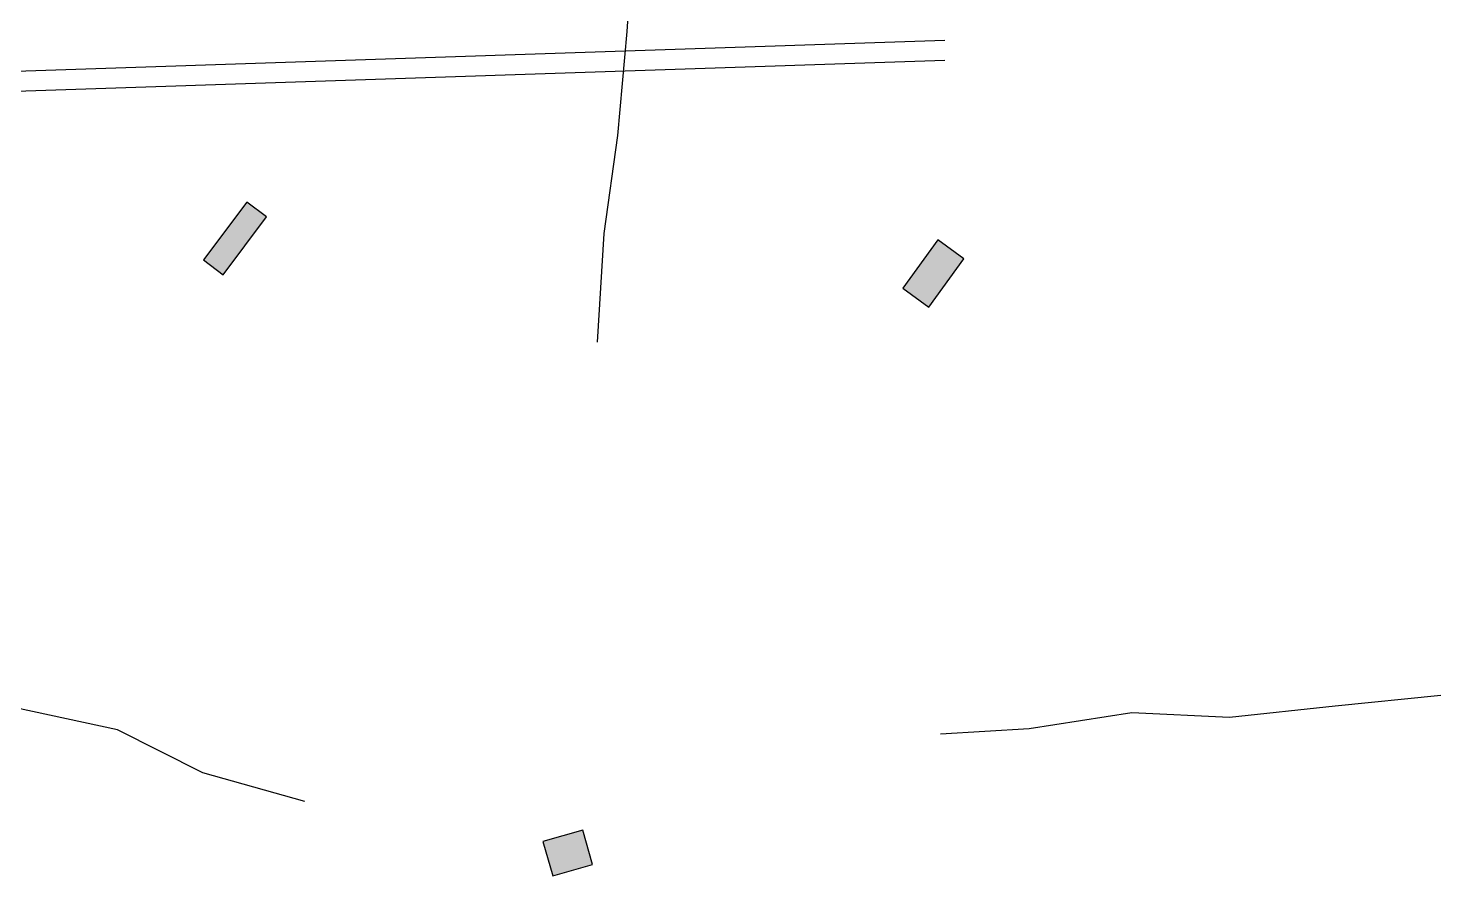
# Model space of a CAD drawing. Header units: millimetres. Extents: x 0 to 476461836, y 0 to 306518700.
# Drawn here: x 475898160 to 476461836, y 305277625 to 305615951 of the extents above; entities that cross this region are included whole.
import ezdxf

# ---------------------------------------------------------------- set-up
doc = ezdxf.new("R2010")
doc.units = ezdxf.units.MM
doc.header["$LTSCALE"] = 500
for name, color, linetype in [('OSBASE$0$Building', 8, 'Continuous'), ('OSBASE$0$Field Boundary', 9, 'Continuous'), ('OSBASE$0$Road Edge', 8, 'Continuous')]:
    doc.layers.add(name, color=color, linetype=linetype)

msp = doc.modelspace()

# ---------------------------------------------------------------- hatches: boundary and pattern name
at = {"layer": 'OSBASE$0$Building'}
for points in [[(475975974, 305517557), (475993260, 305540618), (475985325, 305546567), (475968038, 305523506)], [(476257605, 305504636), (476271559, 305523915), (476261165, 305531438), (476247211, 305512159)], [(476107437, 305277625), (476123340, 305282165), (476119435, 305295846), (476103531, 305291306)]]:
    msp.add_hatch(color=8, dxfattribs=at).paths.add_polyline_path(points)

# ---------------------------------------------------------------- linework, layer by layer
for points in [[(475975974, 305517557), (475993260, 305540618), (475985325, 305546567), (475968038, 305523506)], [(476257605, 305504636), (476271559, 305523915), (476261165, 305531438), (476247211, 305512159)], [(476107437, 305277625), (476123340, 305282165), (476119435, 305295846), (476103531, 305291306)]]:
    msp.add_lwpolyline(points, close=True, dxfattribs=at)
at = {"layer": 'OSBASE$0$Field Boundary'}
for points in [[(476125311, 305490594), (476128005, 305534015), (476133445, 305573075), (476137205, 305614701), (476139543, 305650051), (476140925, 305688725)], [(476008560, 305307207), (475967816, 305318744), (475933737, 305335928), (475893020, 305344605), (475853438, 305358694), (475816850, 305369207)], [(476262161, 305334321), (476297631, 305336443), (476338548, 305342750), (476377539, 305340878), (476419704, 305345418), (476461836, 305349724)]]:
    msp.add_lwpolyline(points, dxfattribs=at)
at = {"layer": 'OSBASE$0$Road Edge'}
for points in [[(475063910, 305571170), (476263910, 305611170)], [(475063910, 305563170), (476263910, 305603170)]]:
    msp.add_lwpolyline(points, dxfattribs=at)

doc.saveas('drawing.dxf')
